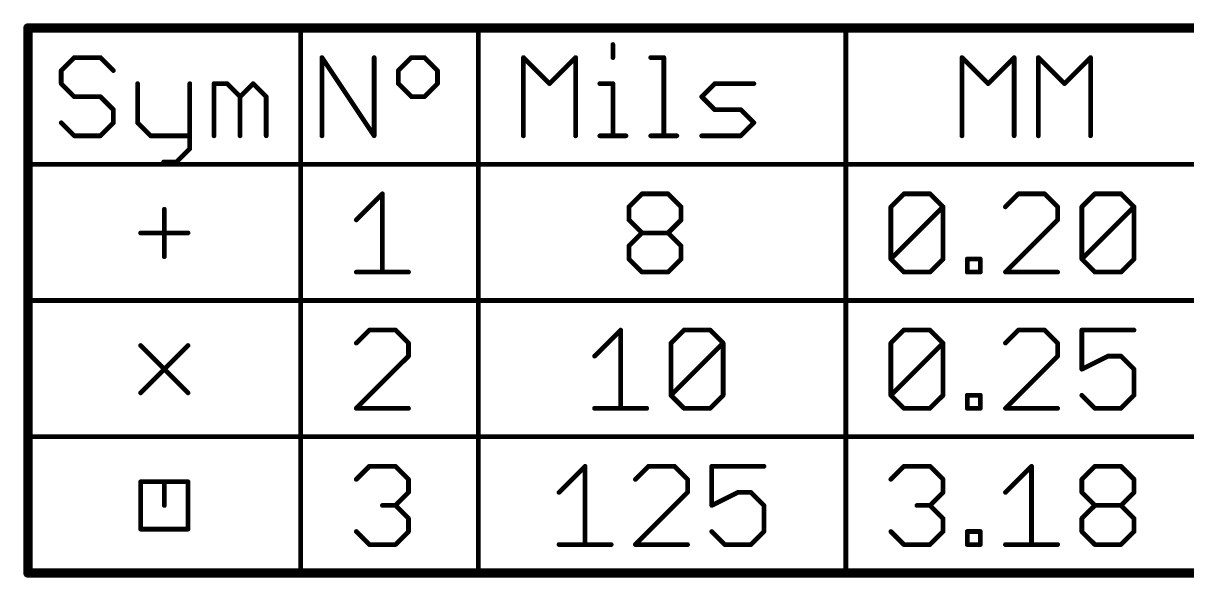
# Model space of a CAD drawing. Extents: x -1.41 to 8.41, y -3.01 to 3.01.
# Drawn here: x -0.153 to 0.829, y -2.285 to -1.817 of the extents above; entities that cross this region are included whole.
import ezdxf

# ---------------------------------------------------------------- set-up
doc = ezdxf.new("R2010")
doc.units = 0
doc.layers.add('144', color=253, linetype='CONTINUOUS')

msp = doc.modelspace()

# ---------------------------------------------------------------- linework, layer by layer
at = {"layer": '144'}
for points, const_width in [([(1.541, -1.821), (-0.149, -1.821)], 0.008), ([(-0.149, -1.821), (-0.149, -2.281)], 0.008), ([(-0.149, -1.821), (-0.149, -1.936)], 0.004), ([(0.081, -1.936), (0.081, -1.821)], 0.004), ([(0.231, -1.936), (0.231, -1.821)], 0.004), ([(0.541, -1.936), (0.541, -1.821)], 0.004), ([(0.344464, -1.834934), (0.344464, -1.845944)], 0.004), ([(-0.109991, -1.845944), (-0.121, -1.856953)], 0.004), ([(-0.087972, -1.845944), (-0.109991, -1.845944)], 0.004), ([(-0.076962, -1.856953), (-0.087972, -1.845944)], 0.004), ([(0.099, -1.912), (0.099, -1.845944)], 0.004), ([(0.099, -1.845944), (0.143038, -1.912)], 0.004), ([(0.143038, -1.912), (0.143038, -1.845944)], 0.004), ([(0.163455, -1.856953), (0.174464, -1.845944)], 0.004), ([(0.174464, -1.845944), (0.185474, -1.845944)], 0.004), ([(0.185474, -1.845944), (0.196483, -1.856953)], 0.004), ([(0.269, -1.912), (0.269, -1.845944)], 0.004), ([(0.269, -1.845944), (0.291019, -1.867962)], 0.004), ([(0.291019, -1.867962), (0.313038, -1.845944)], 0.004), ([(0.313038, -1.845944), (0.313038, -1.912)], 0.004), ([(0.376425, -1.845944), (0.387434, -1.845944)], 0.004), ([(0.387434, -1.845944), (0.387434, -1.912)], 0.004), ([(0.639, -1.912), (0.639, -1.845944)], 0.004), ([(0.639, -1.845944), (0.661019, -1.867962)], 0.004), ([(0.661019, -1.867962), (0.683038, -1.845944)], 0.004), ([(0.683038, -1.845944), (0.683038, -1.912)], 0.004), ([(0.703455, -1.912), (0.703455, -1.845944)], 0.004), ([(0.703455, -1.845944), (0.725474, -1.867962)], 0.004), ([(0.725474, -1.867962), (0.747492, -1.845944)], 0.004), ([(0.747492, -1.845944), (0.747492, -1.912)], 0.004), ([(-0.121, -1.856953), (-0.121, -1.867962)], 0.004), ([(0.163455, -1.867962), (0.163455, -1.856953)], 0.004), ([(0.196483, -1.856953), (0.196483, -1.867962)], 0.004), ([(-0.121, -1.867962), (-0.109991, -1.878972)], 0.004), ([(-0.056545, -1.867962), (-0.056545, -1.900991)], 0.004), ([(-0.012508, -1.867962), (-0.012508, -1.923009)], 0.004), ([(0.00791, -1.912), (0.00791, -1.867962)], 0.004), ([(0.00791, -1.867962), (0.018919, -1.867962)], 0.004), ([(0.018919, -1.867962), (0.029929, -1.878972)], 0.004), ([(0.029929, -1.878972), (0.040938, -1.867962)], 0.004), ([(0.040938, -1.867962), (0.051947, -1.878972)], 0.004), ([(0.174464, -1.878972), (0.163455, -1.867962)], 0.004), ([(0.196483, -1.867962), (0.185474, -1.878972)], 0.004), ([(0.333455, -1.867962), (0.344464, -1.867962)], 0.004), ([(0.344464, -1.867962), (0.344464, -1.912)], 0.004), ([(0.419395, -1.878972), (0.430404, -1.867962)], 0.004), ([(0.430404, -1.867962), (0.463432, -1.867962)], 0.004), ([(-0.109991, -1.878972), (-0.087972, -1.878972)], 0.004), ([(-0.087972, -1.878972), (-0.076962, -1.889981)], 0.004), ([(0.029929, -1.878972), (0.029929, -1.912)], 0.004), ([(0.051947, -1.878972), (0.051947, -1.912)], 0.004), ([(0.185474, -1.878972), (0.174464, -1.878972)], 0.004), ([(0.430404, -1.889981), (0.419395, -1.878972)], 0.004), ([(-0.076962, -1.889981), (-0.076962, -1.900991)], 0.004), ([(0.452423, -1.889981), (0.430404, -1.889981)], 0.004), ([(0.463432, -1.900991), (0.452423, -1.889981)], 0.004), ([(-0.109991, -1.912), (-0.121, -1.900991)], 0.004), ([(-0.076962, -1.900991), (-0.087972, -1.912)], 0.004), ([(-0.056545, -1.900991), (-0.045536, -1.912)], 0.004), ([(0.452423, -1.912), (0.463432, -1.900991)], 0.004), ([(-0.087972, -1.912), (-0.109991, -1.912)], 0.004), ([(-0.045536, -1.912), (-0.012508, -1.912)], 0.004), ([(0.333455, -1.912), (0.355474, -1.912)], 0.004), ([(0.376425, -1.912), (0.398444, -1.912)], 0.004), ([(0.419395, -1.912), (0.452423, -1.912)], 0.004), ([(-0.012508, -1.923009), (-0.023517, -1.934019)], 0.004), ([(-0.023517, -1.934019), (-0.034526, -1.934019)], 0.004), ([(-0.149, -1.936), (0.081, -1.936)], 0.004), ([(0.081, -1.936), (0.231, -1.936)], 0.004), ([(0.081, -2.051), (0.081, -1.936)], 0.004), ([(0.231, -1.936), (0.541, -1.936)], 0.004), ([(0.231, -2.051), (0.231, -1.936)], 0.004), ([(0.541, -2.051), (0.541, -1.936)], 0.004), ([(0.541, -1.936), (0.851, -1.936)], 0.004), ([(0.128, -1.982962), (0.150019, -1.960944)], 0.004), ([(0.150019, -1.960944), (0.150019, -2.027)], 0.004), ([(0.358, -1.971953), (0.369009, -1.960944)], 0.004), ([(0.369009, -1.960944), (0.391028, -1.960944)], 0.004), ([(0.391028, -1.960944), (0.402038, -1.971953)], 0.004), ([(0.579, -1.971953), (0.590009, -1.960944)], 0.004), ([(0.590009, -1.960944), (0.612028, -1.960944)], 0.004), ([(0.612028, -1.960944), (0.623038, -1.971953)], 0.004), ([(0.686692, -1.960944), (0.675682, -1.971953)], 0.004), ([(0.708711, -1.960944), (0.686692, -1.960944)], 0.004), ([(0.71972, -1.971953), (0.708711, -1.960944)], 0.004), ([(0.740137, -1.971953), (0.751147, -1.960944)], 0.004), ([(0.751147, -1.960944), (0.773166, -1.960944)], 0.004), ([(0.773166, -1.960944), (0.784175, -1.971953)], 0.004), ([(-0.034, -1.974), (-0.034, -2.014)], 0.004), ([(0.358, -1.982962), (0.358, -1.971953)], 0.004), ([(0.402038, -1.971953), (0.402038, -1.982962)], 0.004), ([(0.579, -2.015991), (0.579, -1.971953)], 0.004), ([(0.579, -2.015991), (0.623038, -1.971953)], 0.004), ([(0.623038, -1.971953), (0.623038, -2.015991)], 0.004), ([(0.71972, -1.982962), (0.71972, -1.971953)], 0.004), ([(0.740137, -2.015991), (0.740137, -1.971953)], 0.004), ([(0.740137, -2.015991), (0.784175, -1.971953)], 0.004), ([(0.784175, -1.971953), (0.784175, -2.015991)], 0.004), ([(0.369009, -1.993972), (0.358, -1.982962)], 0.004), ([(0.402038, -1.982962), (0.391028, -1.993972)], 0.004), ([(0.675682, -2.027), (0.71972, -1.982962)], 0.004), ([(-0.054, -1.994), (-0.014, -1.994)], 0.004), ([(0.358, -2.004981), (0.369009, -1.993972)], 0.004), ([(0.369009, -1.993972), (0.391028, -1.993972)], 0.004), ([(0.391028, -1.993972), (0.402038, -2.004981)], 0.004), ([(0.358, -2.015991), (0.358, -2.004981)], 0.004), ([(0.402038, -2.004981), (0.402038, -2.015991)], 0.004), ([(0.369009, -2.027), (0.358, -2.015991)], 0.004), ([(0.402038, -2.015991), (0.391028, -2.027)], 0.004), ([(0.590009, -2.027), (0.579, -2.015991)], 0.004), ([(0.623038, -2.015991), (0.612028, -2.027)], 0.004), ([(0.643455, -2.027), (0.643455, -2.015991)], 0.004), ([(0.643455, -2.015991), (0.654464, -2.015991)], 0.004), ([(0.654464, -2.015991), (0.654464, -2.027)], 0.004), ([(0.751147, -2.027), (0.740137, -2.015991)], 0.004), ([(0.784175, -2.015991), (0.773166, -2.027)], 0.004), ([(0.128, -2.027), (0.172038, -2.027)], 0.004), ([(0.391028, -2.027), (0.369009, -2.027)], 0.004), ([(0.612028, -2.027), (0.590009, -2.027)], 0.004), ([(0.654464, -2.027), (0.643455, -2.027)], 0.004), ([(0.71972, -2.027), (0.675682, -2.027)], 0.004), ([(0.773166, -2.027), (0.751147, -2.027)], 0.004), ([(-0.149, -2.051), (0.081, -2.051)], 0.004), ([(0.081, -2.051), (0.231, -2.051)], 0.004), ([(0.081, -2.166), (0.081, -2.051)], 0.004), ([(0.231, -2.051), (0.541, -2.051)], 0.004), ([(0.231, -2.166), (0.231, -2.051)], 0.004), ([(0.541, -2.051), (0.851, -2.051)], 0.004), ([(0.541, -2.166), (0.541, -2.051)], 0.004), ([(0.139009, -2.075944), (0.128, -2.086953)], 0.004), ([(0.161028, -2.075944), (0.139009, -2.075944)], 0.004), ([(0.172038, -2.086953), (0.161028, -2.075944)], 0.004), ([(0.329, -2.097962), (0.351019, -2.075944)], 0.004), ([(0.351019, -2.075944), (0.351019, -2.142)], 0.004), ([(0.393455, -2.086953), (0.404464, -2.075944)], 0.004), ([(0.404464, -2.075944), (0.426483, -2.075944)], 0.004), ([(0.426483, -2.075944), (0.437492, -2.086953)], 0.004), ([(0.579, -2.086953), (0.590009, -2.075944)], 0.004), ([(0.590009, -2.075944), (0.612028, -2.075944)], 0.004), ([(0.612028, -2.075944), (0.623038, -2.086953)], 0.004), ([(0.686692, -2.075944), (0.675682, -2.086953)], 0.004), ([(0.708711, -2.075944), (0.686692, -2.075944)], 0.004), ([(0.71972, -2.086953), (0.708711, -2.075944)], 0.004), ([(0.784175, -2.075944), (0.740137, -2.075944)], 0.004), ([(0.740137, -2.075944), (0.740137, -2.108972)], 0.004), ([(-0.054, -2.089), (-0.014, -2.129)], 0.004), ([(-0.014, -2.089), (-0.054, -2.129)], 0.004), ([(0.172038, -2.097962), (0.172038, -2.086953)], 0.004), ([(0.393455, -2.130991), (0.393455, -2.086953)], 0.004), ([(0.393455, -2.130991), (0.437492, -2.086953)], 0.004), ([(0.437492, -2.086953), (0.437492, -2.130991)], 0.004), ([(0.579, -2.130991), (0.579, -2.086953)], 0.004), ([(0.579, -2.130991), (0.623038, -2.086953)], 0.004), ([(0.623038, -2.086953), (0.623038, -2.130991)], 0.004), ([(0.71972, -2.097962), (0.71972, -2.086953)], 0.004), ([(0.128, -2.142), (0.172038, -2.097962)], 0.004), ([(0.675682, -2.142), (0.71972, -2.097962)], 0.004), ([(0.740137, -2.108972), (0.762156, -2.097962)], 0.004), ([(0.762156, -2.097962), (0.773166, -2.097962)], 0.004), ([(0.773166, -2.097962), (0.784175, -2.108972)], 0.004), ([(0.784175, -2.108972), (0.784175, -2.130991)], 0.004), ([(0.404464, -2.142), (0.393455, -2.130991)], 0.004), ([(0.437492, -2.130991), (0.426483, -2.142)], 0.004), ([(0.590009, -2.142), (0.579, -2.130991)], 0.004), ([(0.623038, -2.130991), (0.612028, -2.142)], 0.004), ([(0.643455, -2.142), (0.643455, -2.130991)], 0.004), ([(0.643455, -2.130991), (0.654464, -2.130991)], 0.004), ([(0.654464, -2.130991), (0.654464, -2.142)], 0.004), ([(0.751147, -2.142), (0.740137, -2.130991)], 0.004), ([(0.784175, -2.130991), (0.773166, -2.142)], 0.004), ([(0.172038, -2.142), (0.128, -2.142)], 0.004), ([(0.329, -2.142), (0.373038, -2.142)], 0.004), ([(0.426483, -2.142), (0.404464, -2.142)], 0.004), ([(0.612028, -2.142), (0.590009, -2.142)], 0.004), ([(0.654464, -2.142), (0.643455, -2.142)], 0.004), ([(0.71972, -2.142), (0.675682, -2.142)], 0.004), ([(0.773166, -2.142), (0.751147, -2.142)], 0.004), ([(-0.149, -2.166), (0.081, -2.166)], 0.004), ([(0.081, -2.166), (0.231, -2.166)], 0.004), ([(0.081, -2.281), (0.081, -2.166)], 0.004), ([(0.231, -2.166), (0.541, -2.166)], 0.004), ([(0.231, -2.281), (0.231, -2.166)], 0.004), ([(0.541, -2.166), (0.851, -2.166)], 0.004), ([(0.541, -2.281), (0.541, -2.166)], 0.004), ([(0.128, -2.201953), (0.139009, -2.190944)], 0.004), ([(0.139009, -2.190944), (0.161028, -2.190944)], 0.004), ([(0.161028, -2.190944), (0.172038, -2.201953)], 0.004), ([(0.299, -2.212962), (0.321019, -2.190944)], 0.004), ([(0.321019, -2.190944), (0.321019, -2.257)], 0.004), ([(0.374464, -2.190944), (0.363455, -2.201953)], 0.004), ([(0.396483, -2.190944), (0.374464, -2.190944)], 0.004), ([(0.407492, -2.201953), (0.396483, -2.190944)], 0.004), ([(0.471947, -2.190944), (0.42791, -2.190944)], 0.004), ([(0.42791, -2.190944), (0.42791, -2.223972)], 0.004), ([(0.579, -2.201953), (0.590009, -2.190944)], 0.004), ([(0.590009, -2.190944), (0.612028, -2.190944)], 0.004), ([(0.612028, -2.190944), (0.623038, -2.201953)], 0.004), ([(0.675682, -2.212962), (0.697701, -2.190944)], 0.004), ([(0.697701, -2.190944), (0.697701, -2.257)], 0.004), ([(0.740137, -2.201953), (0.751147, -2.190944)], 0.004), ([(0.751147, -2.190944), (0.773166, -2.190944)], 0.004), ([(0.773166, -2.190944), (0.784175, -2.201953)], 0.004), ([(-0.054, -2.244), (-0.054, -2.204)], 0.004), ([(-0.054, -2.204), (-0.034, -2.204)], 0.004), ([(-0.034, -2.224), (-0.034, -2.204)], 0.004), ([(-0.034, -2.204), (-0.014, -2.204)], 0.004), ([(-0.014, -2.204), (-0.014, -2.244)], 0.004), ([(0.172038, -2.201953), (0.172038, -2.212962)], 0.004), ([(0.407492, -2.212962), (0.407492, -2.201953)], 0.004), ([(0.623038, -2.201953), (0.623038, -2.212962)], 0.004), ([(0.740137, -2.212962), (0.740137, -2.201953)], 0.004), ([(0.784175, -2.201953), (0.784175, -2.212962)], 0.004), ([(0.172038, -2.212962), (0.161028, -2.223972)], 0.004), ([(0.363455, -2.257), (0.407492, -2.212962)], 0.004), ([(0.42791, -2.223972), (0.449929, -2.212962)], 0.004), ([(0.449929, -2.212962), (0.460938, -2.212962)], 0.004), ([(0.460938, -2.212962), (0.471947, -2.223972)], 0.004), ([(0.623038, -2.212962), (0.612028, -2.223972)], 0.004), ([(0.751147, -2.223972), (0.740137, -2.212962)], 0.004), ([(0.784175, -2.212962), (0.773166, -2.223972)], 0.004), ([(0.161028, -2.223972), (0.150019, -2.223972)], 0.004), ([(0.161028, -2.223972), (0.172038, -2.234981)], 0.004), ([(0.471947, -2.223972), (0.471947, -2.245991)], 0.004), ([(0.612028, -2.223972), (0.601019, -2.223972)], 0.004), ([(0.612028, -2.223972), (0.623038, -2.234981)], 0.004), ([(0.740137, -2.234981), (0.751147, -2.223972)], 0.004), ([(0.751147, -2.223972), (0.773166, -2.223972)], 0.004), ([(0.773166, -2.223972), (0.784175, -2.234981)], 0.004), ([(0.172038, -2.234981), (0.172038, -2.245991)], 0.004), ([(0.623038, -2.234981), (0.623038, -2.245991)], 0.004), ([(0.740137, -2.245991), (0.740137, -2.234981)], 0.004), ([(0.784175, -2.234981), (0.784175, -2.245991)], 0.004), ([(-0.014, -2.244), (-0.054, -2.244)], 0.004), ([(0.139009, -2.257), (0.128, -2.245991)], 0.004), ([(0.172038, -2.245991), (0.161028, -2.257)], 0.004), ([(0.438919, -2.257), (0.42791, -2.245991)], 0.004), ([(0.471947, -2.245991), (0.460938, -2.257)], 0.004), ([(0.590009, -2.257), (0.579, -2.245991)], 0.004), ([(0.623038, -2.245991), (0.612028, -2.257)], 0.004), ([(0.643455, -2.257), (0.643455, -2.245991)], 0.004), ([(0.643455, -2.245991), (0.654464, -2.245991)], 0.004), ([(0.654464, -2.245991), (0.654464, -2.257)], 0.004), ([(0.751147, -2.257), (0.740137, -2.245991)], 0.004), ([(0.784175, -2.245991), (0.773166, -2.257)], 0.004), ([(0.161028, -2.257), (0.139009, -2.257)], 0.004), ([(0.299, -2.257), (0.343038, -2.257)], 0.004), ([(0.407492, -2.257), (0.363455, -2.257)], 0.004), ([(0.460938, -2.257), (0.438919, -2.257)], 0.004), ([(0.612028, -2.257), (0.590009, -2.257)], 0.004), ([(0.654464, -2.257), (0.643455, -2.257)], 0.004), ([(0.675682, -2.257), (0.71972, -2.257)], 0.004), ([(0.773166, -2.257), (0.751147, -2.257)], 0.004), ([(-0.149, -2.281), (1.541, -2.281)], 0.008), ([(-0.149, -2.281), (0.081, -2.281)], 0.004), ([(0.081, -2.281), (0.231, -2.281)], 0.004), ([(0.231, -2.281), (0.541, -2.281)], 0.004), ([(0.541, -2.281), (0.851, -2.281)], 0.004)]:
    msp.add_lwpolyline(points, dxfattribs=dict(at, const_width=const_width))
for points, const_width in [([(-0.149, -1.819, 1), (-0.149, -1.823)], 0.004), ([(-0.147, -1.821, 1), (-0.151, -1.821)], 0.004), ([(-0.148, -1.821, 1), (-0.15, -1.821)], 0.002), ([(0.082, -1.821, 1), (0.08, -1.821)], 0.002), ([(0.232, -1.821, 1), (0.23, -1.821)], 0.002), ([(0.542, -1.821, 1), (0.54, -1.821)], 0.002), ([(0.345464, -1.834934, 1), (0.343464, -1.834934)], 0.002), ([(-0.109991, -1.844944, 1), (-0.109991, -1.846944)], 0.002), ([(-0.109284, -1.846651, 1), (-0.110698, -1.845237)], 0.002), ([(-0.087265, -1.845237, 1), (-0.088679, -1.846651)], 0.002), ([(-0.087972, -1.846944, 1), (-0.087972, -1.844944)], 0.002), ([(0.1, -1.845944, 1), (0.098, -1.845944)], 0.002), ([(0.099832, -1.845389, 1), (0.098168, -1.846498)], 0.002), ([(0.144038, -1.845944, 1), (0.142038, -1.845944)], 0.002), ([(0.174464, -1.844944, 1), (0.174464, -1.846944)], 0.002), ([(0.175171, -1.846651, 1), (0.173757, -1.845237)], 0.002), ([(0.186181, -1.845237, 1), (0.184767, -1.846651)], 0.002), ([(0.185474, -1.846944, 1), (0.185474, -1.844944)], 0.002), ([(0.27, -1.845944, 1), (0.268, -1.845944)], 0.002), ([(0.269707, -1.845237, 1), (0.268293, -1.846651)], 0.002), ([(0.314038, -1.845944, 1), (0.312038, -1.845944)], 0.002), ([(0.313745, -1.846651, 1), (0.31233, -1.845237)], 0.002), ([(0.343464, -1.845944, 1), (0.345464, -1.845944)], 0.002), ([(0.376425, -1.844944, 1), (0.376425, -1.846944)], 0.002), ([(0.388434, -1.845944, 1), (0.386434, -1.845944)], 0.002), ([(0.387434, -1.846944, 1), (0.387434, -1.844944)], 0.002), ([(0.64, -1.845944, 1), (0.638, -1.845944)], 0.002), ([(0.639707, -1.845237, 1), (0.638293, -1.846651)], 0.002), ([(0.684038, -1.845944, 1), (0.682038, -1.845944)], 0.002), ([(0.683745, -1.846651, 1), (0.68233, -1.845237)], 0.002), ([(0.704455, -1.845944, 1), (0.702455, -1.845944)], 0.002), ([(0.704162, -1.845237, 1), (0.702748, -1.846651)], 0.002), ([(0.748492, -1.845944, 1), (0.746492, -1.845944)], 0.002), ([(0.7482, -1.846651, 1), (0.746785, -1.845237)], 0.002), ([(-0.12, -1.856953, 1), (-0.122, -1.856953)], 0.002), ([(-0.121707, -1.856246, 1), (-0.120293, -1.85766)], 0.002), ([(-0.07767, -1.85766, 1), (-0.076255, -1.856246)], 0.002), ([(0.164455, -1.856953, 1), (0.162455, -1.856953)], 0.002), ([(0.162748, -1.856246, 1), (0.164162, -1.85766)], 0.002), ([(0.197483, -1.856953, 1), (0.195483, -1.856953)], 0.002), ([(0.195776, -1.85766, 1), (0.19719, -1.856246)], 0.002), ([(-0.120293, -1.867255, 1), (-0.121707, -1.86867)], 0.002), ([(-0.122, -1.867962, 1), (-0.12, -1.867962)], 0.002), ([(-0.055545, -1.867962, 1), (-0.057545, -1.867962)], 0.002), ([(-0.011508, -1.867962, 1), (-0.013508, -1.867962)], 0.002), ([(0.00891, -1.867962, 1), (0.00691, -1.867962)], 0.002), ([(0.00791, -1.866962, 1), (0.00791, -1.868962)], 0.002), ([(0.019626, -1.867255, 1), (0.018212, -1.86867)], 0.002), ([(0.018919, -1.868962, 1), (0.018919, -1.866962)], 0.002), ([(0.041645, -1.867255, 1), (0.040231, -1.86867)], 0.002), ([(0.041645, -1.86867, 1), (0.040231, -1.867255)], 0.002), ([(0.164162, -1.867255, 1), (0.162748, -1.86867)], 0.002), ([(0.162455, -1.867962, 1), (0.164455, -1.867962)], 0.002), ([(0.195483, -1.867962, 1), (0.197483, -1.867962)], 0.002), ([(0.19719, -1.86867, 1), (0.195776, -1.867255)], 0.002), ([(0.290312, -1.867255, 1), (0.291726, -1.86867)], 0.002), ([(0.290312, -1.86867, 1), (0.291726, -1.867255)], 0.002), ([(0.333455, -1.866962, 1), (0.333455, -1.868962)], 0.002), ([(0.345464, -1.867962, 1), (0.343464, -1.867962)], 0.002), ([(0.344464, -1.868962, 1), (0.344464, -1.866962)], 0.002), ([(0.430404, -1.866962, 1), (0.430404, -1.868962)], 0.002), ([(0.431111, -1.86867, 1), (0.429697, -1.867255)], 0.002), ([(0.463432, -1.868962, 1), (0.463432, -1.866962)], 0.002), ([(0.660312, -1.867255, 1), (0.661726, -1.86867)], 0.002), ([(0.660312, -1.86867, 1), (0.661726, -1.867255)], 0.002), ([(0.724767, -1.867255, 1), (0.726181, -1.86867)], 0.002), ([(0.724767, -1.86867, 1), (0.726181, -1.867255)], 0.002), ([(-0.109991, -1.877972, 1), (-0.109991, -1.879972)], 0.002), ([(-0.110698, -1.879679, 1), (-0.109284, -1.878265)], 0.002), ([(-0.087265, -1.878265, 1), (-0.088679, -1.879679)], 0.002), ([(-0.087972, -1.879972, 1), (-0.087972, -1.877972)], 0.002), ([(0.030929, -1.878972, 1), (0.028929, -1.878972)], 0.002), ([(0.029222, -1.878265, 1), (0.030636, -1.879679)], 0.002), ([(0.029222, -1.879679, 1), (0.030636, -1.878265)], 0.002), ([(0.052947, -1.878972, 1), (0.050947, -1.878972)], 0.002), ([(0.05124, -1.879679, 1), (0.052655, -1.878265)], 0.002), ([(0.174464, -1.877972, 1), (0.174464, -1.879972)], 0.002), ([(0.173757, -1.879679, 1), (0.175171, -1.878265)], 0.002), ([(0.184767, -1.878265, 1), (0.186181, -1.879679)], 0.002), ([(0.185474, -1.879972, 1), (0.185474, -1.877972)], 0.002), ([(0.420102, -1.878265, 1), (0.418688, -1.879679)], 0.002), ([(0.418688, -1.878265, 1), (0.420102, -1.879679)], 0.002), ([(-0.075962, -1.889981, 1), (-0.077962, -1.889981)], 0.002), ([(-0.07767, -1.890688, 1), (-0.076255, -1.889274)], 0.002), ([(0.430404, -1.888981, 1), (0.430404, -1.890981)], 0.002), ([(0.429697, -1.890688, 1), (0.431111, -1.889274)], 0.002), ([(0.45313, -1.889274, 1), (0.451716, -1.890688)], 0.002), ([(0.452423, -1.890981, 1), (0.452423, -1.888981)], 0.002), ([(-0.120293, -1.900284, 1), (-0.121707, -1.901698)], 0.002), ([(-0.077962, -1.900991, 1), (-0.075962, -1.900991)], 0.002), ([(-0.076255, -1.901698, 1), (-0.07767, -1.900284)], 0.002), ([(-0.055838, -1.900284, 1), (-0.057252, -1.901698)], 0.002), ([(-0.057545, -1.900991, 1), (-0.055545, -1.900991)], 0.002), ([(0.46414, -1.901698, 1), (0.462725, -1.900284)], 0.002), ([(0.462725, -1.901698, 1), (0.46414, -1.900284)], 0.002), ([(-0.109991, -1.911, 1), (-0.109991, -1.913)], 0.002), ([(-0.110698, -1.912707, 1), (-0.109284, -1.911293)], 0.002), ([(-0.088679, -1.911293, 1), (-0.087265, -1.912707)], 0.002), ([(-0.087972, -1.913, 1), (-0.087972, -1.911)], 0.002), ([(-0.045536, -1.911, 1), (-0.045536, -1.913)], 0.002), ([(-0.046243, -1.912707, 1), (-0.044829, -1.911293)], 0.002), ([(-0.012508, -1.913, 1), (-0.012508, -1.911)], 0.002), ([(0.00691, -1.912, 1), (0.00891, -1.912)], 0.002), ([(0.028929, -1.912, 1), (0.030929, -1.912)], 0.002), ([(0.050947, -1.912, 1), (0.052947, -1.912)], 0.002), ([(0.098, -1.912, 1), (0.1, -1.912)], 0.002), ([(0.142038, -1.912, 1), (0.144038, -1.912)], 0.002), ([(0.142205, -1.912555, 1), (0.14387, -1.911445)], 0.002), ([(0.268, -1.912, 1), (0.27, -1.912)], 0.002), ([(0.312038, -1.912, 1), (0.314038, -1.912)], 0.002), ([(0.333455, -1.911, 1), (0.333455, -1.913)], 0.002), ([(0.343464, -1.912, 1), (0.345464, -1.912)], 0.002), ([(0.355474, -1.913, 1), (0.355474, -1.911)], 0.002), ([(0.376425, -1.911, 1), (0.376425, -1.913)], 0.002), ([(0.386434, -1.912, 1), (0.388434, -1.912)], 0.002), ([(0.398444, -1.913, 1), (0.398444, -1.911)], 0.002), ([(0.419395, -1.911, 1), (0.419395, -1.913)], 0.002), ([(0.451716, -1.911293, 1), (0.45313, -1.912707)], 0.002), ([(0.452423, -1.913, 1), (0.452423, -1.911)], 0.002), ([(0.638, -1.912, 1), (0.64, -1.912)], 0.002), ([(0.682038, -1.912, 1), (0.684038, -1.912)], 0.002), ([(0.702455, -1.912, 1), (0.704455, -1.912)], 0.002), ([(0.746492, -1.912, 1), (0.748492, -1.912)], 0.002), ([(-0.013508, -1.923009, 1), (-0.011508, -1.923009)], 0.002), ([(-0.0118, -1.923716, 1), (-0.013215, -1.922302)], 0.002), ([(-0.034526, -1.933019, 1), (-0.034526, -1.935019)], 0.002), ([(-0.024224, -1.933312, 1), (-0.02281, -1.934726)], 0.002), ([(-0.023517, -1.935019, 1), (-0.023517, -1.933019)], 0.002), ([(-0.149, -1.935, 1), (-0.149, -1.937)], 0.002), ([(-0.15, -1.936, 1), (-0.148, -1.936)], 0.002), ([(0.081, -1.935, 1), (0.081, -1.937)], 0.002), ([(0.082, -1.936, 1), (0.08, -1.936)], 0.002), ([(0.08, -1.936, 1), (0.082, -1.936)], 0.002), ([(0.081, -1.937, 1), (0.081, -1.935)], 0.002), ([(0.231, -1.935, 1), (0.231, -1.937)], 0.002), ([(0.232, -1.936, 1), (0.23, -1.936)], 0.002), ([(0.23, -1.936, 1), (0.232, -1.936)], 0.002), ([(0.231, -1.937, 1), (0.231, -1.935)], 0.002), ([(0.542, -1.936, 1), (0.54, -1.936)], 0.002), ([(0.541, -1.935, 1), (0.541, -1.937)], 0.002), ([(0.54, -1.936, 1), (0.542, -1.936)], 0.002), ([(0.541, -1.937, 1), (0.541, -1.935)], 0.002), ([(0.151019, -1.960944, 1), (0.149019, -1.960944)], 0.002), ([(0.150726, -1.961651, 1), (0.149312, -1.960237)], 0.002), ([(0.369009, -1.959944, 1), (0.369009, -1.961944)], 0.002), ([(0.369716, -1.961651, 1), (0.368302, -1.960237)], 0.002), ([(0.391735, -1.960237, 1), (0.390321, -1.961651)], 0.002), ([(0.391028, -1.961944, 1), (0.391028, -1.959944)], 0.002), ([(0.590009, -1.959944, 1), (0.590009, -1.961944)], 0.002), ([(0.590716, -1.961651, 1), (0.589302, -1.960237)], 0.002), ([(0.612735, -1.960237, 1), (0.611321, -1.961651)], 0.002), ([(0.612028, -1.961944, 1), (0.612028, -1.959944)], 0.002), ([(0.686692, -1.959944, 1), (0.686692, -1.961944)], 0.002), ([(0.687399, -1.961651, 1), (0.685985, -1.960237)], 0.002), ([(0.709418, -1.960237, 1), (0.708004, -1.961651)], 0.002), ([(0.708711, -1.961944, 1), (0.708711, -1.959944)], 0.002), ([(0.751147, -1.959944, 1), (0.751147, -1.961944)], 0.002), ([(0.751854, -1.961651, 1), (0.75044, -1.960237)], 0.002), ([(0.773873, -1.960237, 1), (0.772458, -1.961651)], 0.002), ([(0.773166, -1.961944, 1), (0.773166, -1.959944)], 0.002), ([(-0.033, -1.974, 1), (-0.035, -1.974)], 0.002), ([(0.359, -1.971953, 1), (0.357, -1.971953)], 0.002), ([(0.357293, -1.971246, 1), (0.358707, -1.97266)], 0.002), ([(0.403038, -1.971953, 1), (0.401038, -1.971953)], 0.002), ([(0.40133, -1.97266, 1), (0.402745, -1.971246)], 0.002), ([(0.58, -1.971953, 1), (0.578, -1.971953)], 0.002), ([(0.578293, -1.971246, 1), (0.579707, -1.97266)], 0.002), ([(0.624038, -1.971953, 1), (0.622038, -1.971953)], 0.002), ([(0.623745, -1.97266, 1), (0.62233, -1.971246)], 0.002), ([(0.62233, -1.97266, 1), (0.623745, -1.971246)], 0.002), ([(0.674975, -1.971246, 1), (0.67639, -1.97266)], 0.002), ([(0.72072, -1.971953, 1), (0.71872, -1.971953)], 0.002), ([(0.719013, -1.97266, 1), (0.720427, -1.971246)], 0.002), ([(0.741137, -1.971953, 1), (0.739137, -1.971953)], 0.002), ([(0.73943, -1.971246, 1), (0.740845, -1.97266)], 0.002), ([(0.785175, -1.971953, 1), (0.783175, -1.971953)], 0.002), ([(0.784882, -1.97266, 1), (0.783468, -1.971246)], 0.002), ([(0.783468, -1.97266, 1), (0.784882, -1.971246)], 0.002), ([(0.127293, -1.982255, 1), (0.128707, -1.98367)], 0.002), ([(0.358707, -1.982255, 1), (0.357293, -1.98367)], 0.002), ([(0.357, -1.982962, 1), (0.359, -1.982962)], 0.002), ([(0.401038, -1.982962, 1), (0.403038, -1.982962)], 0.002), ([(0.402745, -1.98367, 1), (0.40133, -1.982255)], 0.002), ([(0.71872, -1.982962, 1), (0.72072, -1.982962)], 0.002), ([(0.720427, -1.98367, 1), (0.719013, -1.982255)], 0.002), ([(-0.054, -1.993, 1), (-0.054, -1.995)], 0.002), ([(-0.014, -1.995, 1), (-0.014, -1.993)], 0.002), ([(0.369009, -1.992972, 1), (0.369009, -1.994972)], 0.002), ([(0.369716, -1.994679, 1), (0.368302, -1.993265)], 0.002), ([(0.368302, -1.994679, 1), (0.369716, -1.993265)], 0.002), ([(0.391735, -1.993265, 1), (0.390321, -1.994679)], 0.002), ([(0.390321, -1.993265, 1), (0.391735, -1.994679)], 0.002), ([(0.391028, -1.994972, 1), (0.391028, -1.992972)], 0.002), ([(0.359, -2.004981, 1), (0.357, -2.004981)], 0.002), ([(0.357293, -2.004274, 1), (0.358707, -2.005688)], 0.002), ([(0.403038, -2.004981, 1), (0.401038, -2.004981)], 0.002), ([(0.40133, -2.005688, 1), (0.402745, -2.004274)], 0.002), ([(-0.035, -2.014, 1), (-0.033, -2.014)], 0.002), ([(0.358707, -2.015284, 1), (0.357293, -2.016698)], 0.002), ([(0.357, -2.015991, 1), (0.359, -2.015991)], 0.002), ([(0.401038, -2.015991, 1), (0.403038, -2.015991)], 0.002), ([(0.402745, -2.016698, 1), (0.40133, -2.015284)], 0.002), ([(0.579707, -2.015284, 1), (0.578293, -2.016698)], 0.002), ([(0.578293, -2.015284, 1), (0.579707, -2.016698)], 0.002), ([(0.578, -2.015991, 1), (0.58, -2.015991)], 0.002), ([(0.622038, -2.015991, 1), (0.624038, -2.015991)], 0.002), ([(0.623745, -2.016698, 1), (0.62233, -2.015284)], 0.002), ([(0.644455, -2.015991, 1), (0.642455, -2.015991)], 0.002), ([(0.643455, -2.014991, 1), (0.643455, -2.016991)], 0.002), ([(0.655464, -2.015991, 1), (0.653464, -2.015991)], 0.002), ([(0.654464, -2.016991, 1), (0.654464, -2.014991)], 0.002), ([(0.740845, -2.015284, 1), (0.73943, -2.016698)], 0.002), ([(0.73943, -2.015284, 1), (0.740845, -2.016698)], 0.002), ([(0.739137, -2.015991, 1), (0.741137, -2.015991)], 0.002), ([(0.783175, -2.015991, 1), (0.785175, -2.015991)], 0.002), ([(0.784882, -2.016698, 1), (0.783468, -2.015284)], 0.002), ([(0.128, -2.026, 1), (0.128, -2.028)], 0.002), ([(0.149019, -2.027, 1), (0.151019, -2.027)], 0.002), ([(0.172038, -2.028, 1), (0.172038, -2.026)], 0.002), ([(0.369009, -2.026, 1), (0.369009, -2.028)], 0.002), ([(0.368302, -2.027707, 1), (0.369716, -2.026293)], 0.002), ([(0.390321, -2.026293, 1), (0.391735, -2.027707)], 0.002), ([(0.391028, -2.028, 1), (0.391028, -2.026)], 0.002), ([(0.590009, -2.026, 1), (0.590009, -2.028)], 0.002), ([(0.589302, -2.027707, 1), (0.590716, -2.026293)], 0.002), ([(0.611321, -2.026293, 1), (0.612735, -2.027707)], 0.002), ([(0.612028, -2.028, 1), (0.612028, -2.026)], 0.002), ([(0.643455, -2.026, 1), (0.643455, -2.028)], 0.002), ([(0.642455, -2.027, 1), (0.644455, -2.027)], 0.002), ([(0.653464, -2.027, 1), (0.655464, -2.027)], 0.002), ([(0.654464, -2.028, 1), (0.654464, -2.026)], 0.002), ([(0.675682, -2.026, 1), (0.675682, -2.028)], 0.002), ([(0.674975, -2.026293, 1), (0.67639, -2.027707)], 0.002), ([(0.71972, -2.028, 1), (0.71972, -2.026)], 0.002), ([(0.751147, -2.026, 1), (0.751147, -2.028)], 0.002), ([(0.75044, -2.027707, 1), (0.751854, -2.026293)], 0.002), ([(0.772458, -2.026293, 1), (0.773873, -2.027707)], 0.002), ([(0.773166, -2.028, 1), (0.773166, -2.026)], 0.002), ([(-0.149, -2.05, 1), (-0.149, -2.052)], 0.002), ([(0.081, -2.05, 1), (0.081, -2.052)], 0.002), ([(0.082, -2.051, 1), (0.08, -2.051)], 0.002), ([(0.08, -2.051, 1), (0.082, -2.051)], 0.002), ([(0.081, -2.052, 1), (0.081, -2.05)], 0.002), ([(0.231, -2.05, 1), (0.231, -2.052)], 0.002), ([(0.232, -2.051, 1), (0.23, -2.051)], 0.002), ([(0.23, -2.051, 1), (0.232, -2.051)], 0.002), ([(0.231, -2.052, 1), (0.231, -2.05)], 0.002), ([(0.541, -2.05, 1), (0.541, -2.052)], 0.002), ([(0.542, -2.051, 1), (0.54, -2.051)], 0.002), ([(0.54, -2.051, 1), (0.542, -2.051)], 0.002), ([(0.541, -2.052, 1), (0.541, -2.05)], 0.002), ([(0.139009, -2.074944, 1), (0.139009, -2.076944)], 0.002), ([(0.139716, -2.076651, 1), (0.138302, -2.075237)], 0.002), ([(0.161735, -2.075237, 1), (0.160321, -2.076651)], 0.002), ([(0.161028, -2.076944, 1), (0.161028, -2.074944)], 0.002), ([(0.352019, -2.075944, 1), (0.350019, -2.075944)], 0.002), ([(0.351726, -2.076651, 1), (0.350312, -2.075237)], 0.002), ([(0.404464, -2.074944, 1), (0.404464, -2.076944)], 0.002), ([(0.405171, -2.076651, 1), (0.403757, -2.075237)], 0.002), ([(0.42719, -2.075237, 1), (0.425776, -2.076651)], 0.002), ([(0.426483, -2.076944, 1), (0.426483, -2.074944)], 0.002), ([(0.590009, -2.074944, 1), (0.590009, -2.076944)], 0.002), ([(0.590716, -2.076651, 1), (0.589302, -2.075237)], 0.002), ([(0.612735, -2.075237, 1), (0.611321, -2.076651)], 0.002), ([(0.612028, -2.076944, 1), (0.612028, -2.074944)], 0.002), ([(0.686692, -2.074944, 1), (0.686692, -2.076944)], 0.002), ([(0.687399, -2.076651, 1), (0.685985, -2.075237)], 0.002), ([(0.709418, -2.075237, 1), (0.708004, -2.076651)], 0.002), ([(0.708711, -2.076944, 1), (0.708711, -2.074944)], 0.002), ([(0.740137, -2.074944, 1), (0.740137, -2.076944)], 0.002), ([(0.741137, -2.075944, 1), (0.739137, -2.075944)], 0.002), ([(0.784175, -2.076944, 1), (0.784175, -2.074944)], 0.002), ([(-0.053293, -2.088293, 1), (-0.054707, -2.089707)], 0.002), ([(-0.013293, -2.089707, 1), (-0.014707, -2.088293)], 0.002), ([(0.127293, -2.086246, 1), (0.128707, -2.08766)], 0.002), ([(0.173038, -2.086953, 1), (0.171038, -2.086953)], 0.002), ([(0.17133, -2.08766, 1), (0.172745, -2.086246)], 0.002), ([(0.394455, -2.086953, 1), (0.392455, -2.086953)], 0.002), ([(0.392748, -2.086246, 1), (0.394162, -2.08766)], 0.002), ([(0.438492, -2.086953, 1), (0.436492, -2.086953)], 0.002), ([(0.4382, -2.08766, 1), (0.436785, -2.086246)], 0.002), ([(0.436785, -2.08766, 1), (0.4382, -2.086246)], 0.002), ([(0.58, -2.086953, 1), (0.578, -2.086953)], 0.002), ([(0.578293, -2.086246, 1), (0.579707, -2.08766)], 0.002), ([(0.624038, -2.086953, 1), (0.622038, -2.086953)], 0.002), ([(0.623745, -2.08766, 1), (0.62233, -2.086246)], 0.002), ([(0.62233, -2.08766, 1), (0.623745, -2.086246)], 0.002), ([(0.674975, -2.086246, 1), (0.67639, -2.08766)], 0.002), ([(0.72072, -2.086953, 1), (0.71872, -2.086953)], 0.002), ([(0.719013, -2.08766, 1), (0.720427, -2.086246)], 0.002), ([(0.171038, -2.097962, 1), (0.173038, -2.097962)], 0.002), ([(0.172745, -2.09867, 1), (0.17133, -2.097255)], 0.002), ([(0.328293, -2.097255, 1), (0.329707, -2.09867)], 0.002), ([(0.71872, -2.097962, 1), (0.72072, -2.097962)], 0.002), ([(0.720427, -2.09867, 1), (0.719013, -2.097255)], 0.002), ([(0.762156, -2.096962, 1), (0.762156, -2.098962)], 0.002), ([(0.762603, -2.098857, 1), (0.761709, -2.097068)], 0.002), ([(0.773873, -2.097255, 1), (0.772458, -2.09867)], 0.002), ([(0.773166, -2.098962, 1), (0.773166, -2.096962)], 0.002), ([(0.73969, -2.108077, 1), (0.740585, -2.109866)], 0.002), ([(0.739137, -2.108972, 1), (0.741137, -2.108972)], 0.002), ([(0.785175, -2.108972, 1), (0.783175, -2.108972)], 0.002), ([(0.783468, -2.109679, 1), (0.784882, -2.108265)], 0.002), ([(-0.054707, -2.128293, 1), (-0.053293, -2.129707)], 0.002), ([(-0.014707, -2.129707, 1), (-0.013293, -2.128293)], 0.002), ([(0.394162, -2.130284, 1), (0.392748, -2.131698)], 0.002), ([(0.392748, -2.130284, 1), (0.394162, -2.131698)], 0.002), ([(0.392455, -2.130991, 1), (0.394455, -2.130991)], 0.002), ([(0.436492, -2.130991, 1), (0.438492, -2.130991)], 0.002), ([(0.4382, -2.131698, 1), (0.436785, -2.130284)], 0.002), ([(0.579707, -2.130284, 1), (0.578293, -2.131698)], 0.002), ([(0.578293, -2.130284, 1), (0.579707, -2.131698)], 0.002), ([(0.578, -2.130991, 1), (0.58, -2.130991)], 0.002), ([(0.622038, -2.130991, 1), (0.624038, -2.130991)], 0.002), ([(0.623745, -2.131698, 1), (0.62233, -2.130284)], 0.002), ([(0.644455, -2.130991, 1), (0.642455, -2.130991)], 0.002), ([(0.643455, -2.129991, 1), (0.643455, -2.131991)], 0.002), ([(0.655464, -2.130991, 1), (0.653464, -2.130991)], 0.002), ([(0.654464, -2.131991, 1), (0.654464, -2.129991)], 0.002), ([(0.740845, -2.130284, 1), (0.73943, -2.131698)], 0.002), ([(0.783175, -2.130991, 1), (0.785175, -2.130991)], 0.002), ([(0.784882, -2.131698, 1), (0.783468, -2.130284)], 0.002), ([(0.128, -2.141, 1), (0.128, -2.143)], 0.002), ([(0.127293, -2.141293, 1), (0.128707, -2.142707)], 0.002), ([(0.172038, -2.143, 1), (0.172038, -2.141)], 0.002), ([(0.329, -2.141, 1), (0.329, -2.143)], 0.002), ([(0.350019, -2.142, 1), (0.352019, -2.142)], 0.002), ([(0.373038, -2.143, 1), (0.373038, -2.141)], 0.002), ([(0.404464, -2.141, 1), (0.404464, -2.143)], 0.002), ([(0.403757, -2.142707, 1), (0.405171, -2.141293)], 0.002), ([(0.425776, -2.141293, 1), (0.42719, -2.142707)], 0.002), ([(0.426483, -2.143, 1), (0.426483, -2.141)], 0.002), ([(0.590009, -2.141, 1), (0.590009, -2.143)], 0.002), ([(0.589302, -2.142707, 1), (0.590716, -2.141293)], 0.002), ([(0.611321, -2.141293, 1), (0.612735, -2.142707)], 0.002), ([(0.612028, -2.143, 1), (0.612028, -2.141)], 0.002), ([(0.643455, -2.141, 1), (0.643455, -2.143)], 0.002), ([(0.642455, -2.142, 1), (0.644455, -2.142)], 0.002), ([(0.653464, -2.142, 1), (0.655464, -2.142)], 0.002), ([(0.654464, -2.143, 1), (0.654464, -2.141)], 0.002), ([(0.675682, -2.141, 1), (0.675682, -2.143)], 0.002), ([(0.674975, -2.141293, 1), (0.67639, -2.142707)], 0.002), ([(0.71972, -2.143, 1), (0.71972, -2.141)], 0.002), ([(0.751147, -2.141, 1), (0.751147, -2.143)], 0.002), ([(0.75044, -2.142707, 1), (0.751854, -2.141293)], 0.002), ([(0.772458, -2.141293, 1), (0.773873, -2.142707)], 0.002), ([(0.773166, -2.143, 1), (0.773166, -2.141)], 0.002), ([(-0.149, -2.165, 1), (-0.149, -2.167)], 0.002), ([(0.081, -2.165, 1), (0.081, -2.167)], 0.002), ([(0.082, -2.166, 1), (0.08, -2.166)], 0.002), ([(0.08, -2.166, 1), (0.082, -2.166)], 0.002), ([(0.081, -2.167, 1), (0.081, -2.165)], 0.002), ([(0.231, -2.165, 1), (0.231, -2.167)], 0.002), ([(0.232, -2.166, 1), (0.23, -2.166)], 0.002), ([(0.23, -2.166, 1), (0.232, -2.166)], 0.002), ([(0.231, -2.167, 1), (0.231, -2.165)], 0.002), ([(0.541, -2.165, 1), (0.541, -2.167)], 0.002), ([(0.542, -2.166, 1), (0.54, -2.166)], 0.002), ([(0.54, -2.166, 1), (0.542, -2.166)], 0.002), ([(0.541, -2.167, 1), (0.541, -2.165)], 0.002), ([(0.139009, -2.189944, 1), (0.139009, -2.191944)], 0.002), ([(0.139716, -2.191651, 1), (0.138302, -2.190237)], 0.002), ([(0.161735, -2.190237, 1), (0.160321, -2.191651)], 0.002), ([(0.161028, -2.191944, 1), (0.161028, -2.189944)], 0.002), ([(0.322019, -2.190944, 1), (0.320019, -2.190944)], 0.002), ([(0.321726, -2.191651, 1), (0.320312, -2.190237)], 0.002), ([(0.374464, -2.189944, 1), (0.374464, -2.191944)], 0.002), ([(0.375171, -2.191651, 1), (0.373757, -2.190237)], 0.002), ([(0.39719, -2.190237, 1), (0.395776, -2.191651)], 0.002), ([(0.396483, -2.191944, 1), (0.396483, -2.189944)], 0.002), ([(0.42791, -2.189944, 1), (0.42791, -2.191944)], 0.002), ([(0.42891, -2.190944, 1), (0.42691, -2.190944)], 0.002), ([(0.471947, -2.191944, 1), (0.471947, -2.189944)], 0.002), ([(0.590009, -2.189944, 1), (0.590009, -2.191944)], 0.002), ([(0.590716, -2.191651, 1), (0.589302, -2.190237)], 0.002), ([(0.612735, -2.190237, 1), (0.611321, -2.191651)], 0.002), ([(0.612028, -2.191944, 1), (0.612028, -2.189944)], 0.002), ([(0.698701, -2.190944, 1), (0.696701, -2.190944)], 0.002), ([(0.698408, -2.191651, 1), (0.696994, -2.190237)], 0.002), ([(0.751147, -2.189944, 1), (0.751147, -2.191944)], 0.002), ([(0.751854, -2.191651, 1), (0.75044, -2.190237)], 0.002), ([(0.773873, -2.190237, 1), (0.772458, -2.191651)], 0.002), ([(0.773166, -2.191944, 1), (0.773166, -2.189944)], 0.002), ([(-0.053, -2.204, 1), (-0.055, -2.204)], 0.002), ([(-0.054, -2.203, 1), (-0.054, -2.205)], 0.002), ([(-0.033, -2.204, 1), (-0.035, -2.204)], 0.002), ([(-0.034, -2.203, 1), (-0.034, -2.205)], 0.002), ([(-0.034, -2.205, 1), (-0.034, -2.203)], 0.002), ([(-0.013, -2.204, 1), (-0.015, -2.204)], 0.002), ([(-0.014, -2.205, 1), (-0.014, -2.203)], 0.002), ([(0.127293, -2.201246, 1), (0.128707, -2.20266)], 0.002), ([(0.173038, -2.201953, 1), (0.171038, -2.201953)], 0.002), ([(0.17133, -2.20266, 1), (0.172745, -2.201246)], 0.002), ([(0.362748, -2.201246, 1), (0.364162, -2.20266)], 0.002), ([(0.408492, -2.201953, 1), (0.406492, -2.201953)], 0.002), ([(0.406785, -2.20266, 1), (0.4082, -2.201246)], 0.002), ([(0.578293, -2.201246, 1), (0.579707, -2.20266)], 0.002), ([(0.624038, -2.201953, 1), (0.622038, -2.201953)], 0.002), ([(0.62233, -2.20266, 1), (0.623745, -2.201246)], 0.002), ([(0.741137, -2.201953, 1), (0.739137, -2.201953)], 0.002), ([(0.73943, -2.201246, 1), (0.740845, -2.20266)], 0.002), ([(0.785175, -2.201953, 1), (0.783175, -2.201953)], 0.002), ([(0.783468, -2.20266, 1), (0.784882, -2.201246)], 0.002), ([(0.171038, -2.212962, 1), (0.173038, -2.212962)], 0.002), ([(0.172745, -2.21367, 1), (0.17133, -2.212255)], 0.002), ([(0.298293, -2.212255, 1), (0.299707, -2.21367)], 0.002), ([(0.406492, -2.212962, 1), (0.408492, -2.212962)], 0.002), ([(0.4082, -2.21367, 1), (0.406785, -2.212255)], 0.002), ([(0.449929, -2.211962, 1), (0.449929, -2.213962)], 0.002), ([(0.450376, -2.213857, 1), (0.449481, -2.212068)], 0.002), ([(0.461645, -2.212255, 1), (0.460231, -2.21367)], 0.002), ([(0.460938, -2.213962, 1), (0.460938, -2.211962)], 0.002), ([(0.622038, -2.212962, 1), (0.624038, -2.212962)], 0.002), ([(0.623745, -2.21367, 1), (0.62233, -2.212255)], 0.002), ([(0.674975, -2.212255, 1), (0.67639, -2.21367)], 0.002), ([(0.740845, -2.212255, 1), (0.73943, -2.21367)], 0.002), ([(0.739137, -2.212962, 1), (0.741137, -2.212962)], 0.002), ([(0.783175, -2.212962, 1), (0.785175, -2.212962)], 0.002), ([(0.784882, -2.21367, 1), (0.783468, -2.212255)], 0.002), ([(-0.035, -2.224, 1), (-0.033, -2.224)], 0.002), ([(0.150019, -2.222972, 1), (0.150019, -2.224972)], 0.002), ([(0.161735, -2.223265, 1), (0.160321, -2.224679)], 0.002), ([(0.160321, -2.223265, 1), (0.161735, -2.224679)], 0.002), ([(0.161028, -2.224972, 1), (0.161028, -2.222972)], 0.002), ([(0.427463, -2.223077, 1), (0.428357, -2.224866)], 0.002), ([(0.42691, -2.223972, 1), (0.42891, -2.223972)], 0.002), ([(0.472947, -2.223972, 1), (0.470947, -2.223972)], 0.002), ([(0.47124, -2.224679, 1), (0.472655, -2.223265)], 0.002), ([(0.601019, -2.222972, 1), (0.601019, -2.224972)], 0.002), ([(0.612735, -2.223265, 1), (0.611321, -2.224679)], 0.002), ([(0.611321, -2.223265, 1), (0.612735, -2.224679)], 0.002), ([(0.612028, -2.224972, 1), (0.612028, -2.222972)], 0.002), ([(0.751147, -2.222972, 1), (0.751147, -2.224972)], 0.002), ([(0.751854, -2.224679, 1), (0.75044, -2.223265)], 0.002), ([(0.75044, -2.224679, 1), (0.751854, -2.223265)], 0.002), ([(0.773873, -2.223265, 1), (0.772458, -2.224679)], 0.002), ([(0.772458, -2.223265, 1), (0.773873, -2.224679)], 0.002), ([(0.773166, -2.224972, 1), (0.773166, -2.222972)], 0.002), ([(0.173038, -2.234981, 1), (0.171038, -2.234981)], 0.002), ([(0.17133, -2.235688, 1), (0.172745, -2.234274)], 0.002), ([(0.624038, -2.234981, 1), (0.622038, -2.234981)], 0.002), ([(0.62233, -2.235688, 1), (0.623745, -2.234274)], 0.002), ([(0.741137, -2.234981, 1), (0.739137, -2.234981)], 0.002), ([(0.73943, -2.234274, 1), (0.740845, -2.235688)], 0.002), ([(0.785175, -2.234981, 1), (0.783175, -2.234981)], 0.002), ([(0.783468, -2.235688, 1), (0.784882, -2.234274)], 0.002), ([(-0.054, -2.243, 1), (-0.054, -2.245)], 0.002), ([(-0.055, -2.244, 1), (-0.053, -2.244)], 0.002), ([(-0.015, -2.244, 1), (-0.013, -2.244)], 0.002), ([(-0.014, -2.245, 1), (-0.014, -2.243)], 0.002), ([(0.128707, -2.245284, 1), (0.127293, -2.246698)], 0.002), ([(0.171038, -2.245991, 1), (0.173038, -2.245991)], 0.002), ([(0.172745, -2.246698, 1), (0.17133, -2.245284)], 0.002), ([(0.428617, -2.245284, 1), (0.427203, -2.246698)], 0.002), ([(0.470947, -2.245991, 1), (0.472947, -2.245991)], 0.002), ([(0.472655, -2.246698, 1), (0.47124, -2.245284)], 0.002), ([(0.579707, -2.245284, 1), (0.578293, -2.246698)], 0.002), ([(0.622038, -2.245991, 1), (0.624038, -2.245991)], 0.002), ([(0.623745, -2.246698, 1), (0.62233, -2.245284)], 0.002), ([(0.644455, -2.245991, 1), (0.642455, -2.245991)], 0.002), ([(0.643455, -2.244991, 1), (0.643455, -2.246991)], 0.002), ([(0.655464, -2.245991, 1), (0.653464, -2.245991)], 0.002), ([(0.654464, -2.246991, 1), (0.654464, -2.244991)], 0.002), ([(0.740845, -2.245284, 1), (0.73943, -2.246698)], 0.002), ([(0.739137, -2.245991, 1), (0.741137, -2.245991)], 0.002), ([(0.783175, -2.245991, 1), (0.785175, -2.245991)], 0.002), ([(0.784882, -2.246698, 1), (0.783468, -2.245284)], 0.002), ([(0.139009, -2.256, 1), (0.139009, -2.258)], 0.002), ([(0.138302, -2.257707, 1), (0.139716, -2.256293)], 0.002), ([(0.160321, -2.256293, 1), (0.161735, -2.257707)], 0.002), ([(0.161028, -2.258, 1), (0.161028, -2.256)], 0.002), ([(0.299, -2.256, 1), (0.299, -2.258)], 0.002), ([(0.320019, -2.257, 1), (0.322019, -2.257)], 0.002), ([(0.343038, -2.258, 1), (0.343038, -2.256)], 0.002), ([(0.363455, -2.256, 1), (0.363455, -2.258)], 0.002), ([(0.362748, -2.256293, 1), (0.364162, -2.257707)], 0.002), ([(0.407492, -2.258, 1), (0.407492, -2.256)], 0.002), ([(0.438919, -2.256, 1), (0.438919, -2.258)], 0.002), ([(0.438212, -2.257707, 1), (0.439626, -2.256293)], 0.002), ([(0.460231, -2.256293, 1), (0.461645, -2.257707)], 0.002), ([(0.460938, -2.258, 1), (0.460938, -2.256)], 0.002), ([(0.590009, -2.256, 1), (0.590009, -2.258)], 0.002), ([(0.589302, -2.257707, 1), (0.590716, -2.256293)], 0.002), ([(0.611321, -2.256293, 1), (0.612735, -2.257707)], 0.002), ([(0.612028, -2.258, 1), (0.612028, -2.256)], 0.002), ([(0.643455, -2.256, 1), (0.643455, -2.258)], 0.002), ([(0.642455, -2.257, 1), (0.644455, -2.257)], 0.002), ([(0.653464, -2.257, 1), (0.655464, -2.257)], 0.002), ([(0.654464, -2.258, 1), (0.654464, -2.256)], 0.002), ([(0.675682, -2.256, 1), (0.675682, -2.258)], 0.002), ([(0.696701, -2.257, 1), (0.698701, -2.257)], 0.002), ([(0.71972, -2.258, 1), (0.71972, -2.256)], 0.002), ([(0.751147, -2.256, 1), (0.751147, -2.258)], 0.002), ([(0.75044, -2.257707, 1), (0.751854, -2.256293)], 0.002), ([(0.772458, -2.256293, 1), (0.773873, -2.257707)], 0.002), ([(0.773166, -2.258, 1), (0.773166, -2.256)], 0.002), ([(-0.149, -2.279, 1), (-0.149, -2.283)], 0.004), ([(-0.151, -2.281, 1), (-0.147, -2.281)], 0.004), ([(-0.149, -2.28, 1), (-0.149, -2.282)], 0.002), ([(0.081, -2.28, 1), (0.081, -2.282)], 0.002), ([(0.08, -2.281, 1), (0.082, -2.281)], 0.002), ([(0.081, -2.282, 1), (0.081, -2.28)], 0.002), ([(0.231, -2.28, 1), (0.231, -2.282)], 0.002), ([(0.23, -2.281, 1), (0.232, -2.281)], 0.002), ([(0.231, -2.282, 1), (0.231, -2.28)], 0.002), ([(0.541, -2.28, 1), (0.541, -2.282)], 0.002), ([(0.54, -2.281, 1), (0.542, -2.281)], 0.002), ([(0.541, -2.282, 1), (0.541, -2.28)], 0.002)]:
    msp.add_lwpolyline(points, format="xyb", dxfattribs=dict(at, const_width=const_width))

doc.saveas('drawing.dxf')
